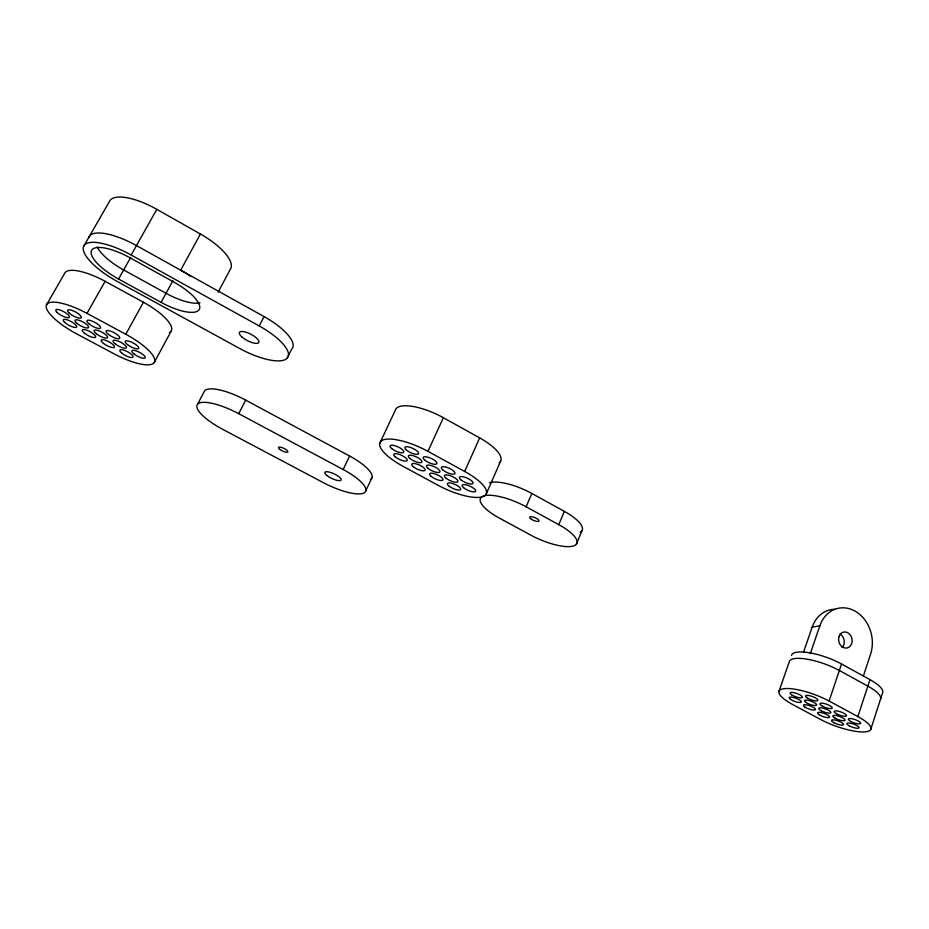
<?xml version="1.0" encoding="UTF-8"?>
<svg xmlns="http://www.w3.org/2000/svg" width="929" height="929" viewBox="0 0 929 929"><rect width="100%" height="100%" fill="white"/><g stroke="black" fill="none" stroke-linecap="round" stroke-linejoin="round"><path stroke-width="1.39" d="M870.74 729.451L882.55 692.929A33.374 9.464 19.2 0 0 869.974 679.656L841.523 663.991A33.444 9.615 19.5 0 0 809.623 652.808A33.444 9.615 19.5 0 0 791.496 655.421M857.873 716.596L829.098 701.035A33.746 8.965 19.8 0 0 784.564 688.61A33.746 8.965 19.8 0 0 792.692 704.53L820.644 719.499A33.665 8.814 19.5 0 0 864.969 731.889A33.665 8.814 19.5 0 0 857.873 716.596L869.974 679.656M863.355 676.103L870.612 654.051A32.585 26.883 77 0 0 854.947 611.061A32.585 26.883 77 0 0 819.854 625.798L812.19 627.133L803.515 652.239M829.098 701.035L841.523 663.991M810.251 653.761L819.854 625.798M778.92 691.536L789.29 661.75A33.502 9.499 19.6 0 1 807.406 659.242A33.502 9.499 19.6 0 1 839.351 670.483L867.849 686.125A33.421 9.348 19.3 0 1 880.483 699.328M576.456 544.069L581.833 530.982M558.793 524.664L526.139 506.793A35.081 10.939 23.3 0 0 482.964 496.225A35.081 10.939 23.3 0 0 499.454 518.15L531.005 535.243A34.849 10.8 22.8 0 0 573.983 545.787A34.849 10.8 22.8 0 0 558.793 524.664L564.344 511.368L531.841 493.462A34.965 11.206 23.3 0 0 489.362 482.859M526.139 506.793L531.841 493.462M486.215 493.996L500.696 461.005M464.674 471.456L427.955 451.355A38.716 12.263 24.6 0 0 381.912 440.532A38.716 12.263 24.6 0 0 402.884 466.219L438.209 485.356A38.368 12.1 24.1 0 0 484.021 496.156A38.368 12.1 24.1 0 0 464.674 471.456L479.666 437.896L443.377 417.713A38.391 12.983 24.7 0 0 395.22 410.479L379.729 443.354M427.955 451.355L443.377 417.713M365.887 490.628L372.111 477.355M343.161 469.517L238.718 413.684A37.23 10.614 26.4 0 0 197.784 403.987A37.23 10.614 26.4 0 0 222.705 429.326L323.257 482.604A36.08 10.3 25.2 0 0 364.423 492.672A36.08 10.3 25.2 0 0 343.161 469.517L349.594 456.023L245.662 400.109A37.102 10.904 26.5 0 0 204.601 390.807L197.622 404.15M287.026 358.339L291.66 349.176A43.628 14.759 27.4 0 0 264.068 316.592L136.458 245.581A45.672 15.166 29.1 0 0 88.963 237.081M238.718 413.684L245.662 400.109M259.214 325.963L131.163 255.01A45.788 14.945 29 0 0 83.807 245.988A45.788 14.945 29 0 0 117.275 281.475L239.531 348.421A43.733 14.539 27.3 0 0 287.282 358.071A43.733 14.539 27.3 0 0 259.214 325.963L264.068 316.592M218.129 292.17L230.229 269.456A44.511 15.898 28.9 0 0 200.42 234.015L156.804 209.339A45.242 16.037 29.6 0 0 109.401 201.547L83.645 246.324M154.156 362.647L171.064 331.316M161.077 302.343A36.347 11.949 28.4 0 0 199.143 309.659A36.347 11.949 28.4 0 0 173.932 282.126L129.758 257.681A36.951 12.054 29 0 0 91.588 250.424A36.951 12.054 29 0 0 118.564 279.037L161.077 302.343L172.899 280.721M200.42 234.015L180.679 270.188A44.929 15.038 28.5 0 1 190.77 276.412M125.798 334.254L87.012 313.375A39.842 11.473 28.3 0 0 46.555 304.724A39.842 11.473 28.3 0 0 76.805 333.952L114.023 353.798A39.273 11.392 27.9 0 0 154.284 362.449A39.273 11.392 27.9 0 0 125.798 334.254L143.438 302.25L105.105 281.313A39.506 12.158 28.7 0 0 64.612 273.44L46.45 304.956M118.564 279.037L130.722 257.368M131.163 255.01L156.804 209.339M87.012 313.375L105.105 281.313M200.014 302.9A36.254 12.135 28.5 0 1 166.024 293.297L123.65 269.967A36.858 12.24 29.1 0 1 97.324 247.044M479.666 437.896A38.054 12.82 24.2 0 1 499.233 462.781M564.344 511.368A34.733 11.055 22.8 0 1 580.207 532.352M839.99 634.019A8.082 6.689 77.1 0 1 842.057 647.606M812.19 627.133A32.329 26.744 77.1 0 1 834.799 609.273M349.594 456.023A35.952 10.579 25.2 0 1 370.416 479.585M143.438 302.25A38.948 12.077 28.3 0 1 169.357 332.745M242.179 337.204A10.927 3.635 27.3 0 0 258.657 342.708A10.927 3.635 27.3 0 0 246.545 332.396A10.927 3.635 27.3 0 0 242.179 337.204M413.219 466.613A7.374 2.311 24.5 0 0 424.82 470.608A7.374 2.311 24.5 0 0 417.423 464.245A7.374 2.311 24.5 0 0 413.219 466.613M427.863 468.228A7.432 2.346 24.3 0 0 439.58 472.257A7.432 2.346 24.3 0 0 432.206 465.859A7.432 2.346 24.3 0 0 427.863 468.228M442.738 469.877A7.49 2.392 24.2 0 0 454.583 473.941A7.49 2.392 24.2 0 0 447.244 467.496A7.49 2.392 24.2 0 0 442.738 469.877M463.536 487.644A7.362 2.311 23.9 0 0 475.23 491.673A7.362 2.311 23.9 0 0 468.111 485.426A7.362 2.311 23.9 0 0 463.536 487.644M448.719 485.879A7.304 2.276 24 0 0 460.285 489.873A7.304 2.276 24 0 0 453.143 483.672A7.304 2.276 24 0 0 448.719 485.879M424.611 459.983A7.525 2.404 24.4 0 0 436.467 464.047A7.525 2.404 24.4 0 0 428.989 457.521A7.525 2.404 24.4 0 0 424.611 459.983M460.738 479.689A7.455 2.369 23.9 0 0 472.559 483.754A7.455 2.369 23.9 0 0 465.348 477.39A7.455 2.369 23.9 0 0 460.738 479.689M445.769 477.97A7.397 2.334 24.1 0 0 457.463 482A7.397 2.334 24.1 0 0 450.228 475.671A7.397 2.334 24.1 0 0 445.769 477.97M431.033 476.275A7.339 2.299 24.3 0 0 442.61 480.27A7.339 2.299 24.3 0 0 435.353 473.987A7.339 2.299 24.3 0 0 431.033 476.275M391.655 448.533A7.502 2.381 24.8 0 0 403.395 452.551A7.502 2.381 24.8 0 0 395.777 445.99A7.502 2.381 24.8 0 0 391.655 448.533M395.278 456.871A7.409 2.322 24.7 0 0 406.879 460.865A7.409 2.322 24.7 0 0 399.365 454.432A7.409 2.322 24.7 0 0 395.278 456.871M406.356 450.019A7.56 2.415 24.7 0 0 418.213 454.084A7.56 2.415 24.7 0 0 410.606 447.476A7.56 2.415 24.7 0 0 406.356 450.019M409.828 458.415A7.467 2.357 24.6 0 0 421.557 462.445A7.467 2.357 24.6 0 0 414.055 455.965A7.467 2.357 24.6 0 0 409.828 458.415M531.318 519.218A5.04 1.579 23 0 0 538.936 521.088A5.04 1.579 23 0 0 532.747 516.861A5.04 1.579 23 0 0 531.318 519.218M833.952 722.727A6.422 1.661 19.6 0 0 843.567 724.655A6.422 1.661 19.6 0 0 835.043 720.056A6.422 1.661 19.6 0 0 833.952 722.727M790.637 699.409A6.445 1.707 20 0 0 801.007 702.312A6.445 1.707 20 0 0 794.167 697.633A6.445 1.707 20 0 0 790.637 699.409M806.941 697.749A6.573 1.765 19.8 0 0 817.543 700.698A6.573 1.765 19.8 0 0 810.634 695.937A6.573 1.765 19.8 0 0 806.941 697.749M836.692 713.867A6.561 1.73 19.5 0 0 846.516 715.783A6.561 1.73 19.5 0 0 837.819 711.08A6.561 1.73 19.5 0 0 836.692 713.867M822.455 706.203A6.561 1.753 19.6 0 0 832.245 708.084A6.561 1.753 19.6 0 0 823.489 703.358A6.561 1.753 19.6 0 0 822.455 706.203M805.849 702.429A6.503 1.73 19.8 0 0 816.336 705.355A6.503 1.73 19.8 0 0 809.496 700.663A6.503 1.73 19.8 0 0 805.849 702.429M804.781 707.004A6.445 1.695 19.8 0 0 815.163 709.919A6.445 1.695 19.8 0 0 808.381 705.285A6.445 1.695 19.8 0 0 804.781 707.004M791.566 694.741A6.515 1.742 19.9 0 0 802.052 697.656A6.515 1.742 19.9 0 0 795.131 692.918A6.515 1.742 19.9 0 0 791.566 694.741M821.213 710.766A6.503 1.719 19.7 0 0 830.898 712.659A6.503 1.719 19.7 0 0 822.235 707.979A6.503 1.719 19.7 0 0 821.213 710.766M835.31 718.338A6.491 1.695 19.5 0 0 845.03 720.265A6.491 1.695 19.5 0 0 836.414 715.609A6.491 1.695 19.5 0 0 835.31 718.338M850.836 721.485A6.549 1.719 19.4 0 0 860.684 723.436A6.549 1.719 19.4 0 0 852.044 718.756A6.549 1.719 19.4 0 0 850.836 721.485M849.315 725.874A6.48 1.684 19.4 0 0 859.058 727.825A6.48 1.684 19.4 0 0 850.499 723.203A6.48 1.684 19.4 0 0 849.315 725.874M819.993 715.237A6.433 1.684 19.7 0 0 829.585 717.13A6.433 1.684 19.7 0 0 821.004 712.508A6.433 1.684 19.7 0 0 819.993 715.237M838.806 637.271A8.14 6.724 77 0 0 847.132 647.966A8.14 6.724 77 0 0 850.174 634.797A8.14 6.724 77 0 0 838.806 637.271M326.903 475.485A9.023 2.578 25.2 0 0 340.838 480.363A9.023 2.578 25.2 0 0 331.27 472.687A9.023 2.578 25.2 0 0 326.903 475.485M279.745 449.322A5.226 1.498 25.8 0 0 287.735 452.098A5.226 1.498 25.8 0 0 281.998 447.569A5.226 1.498 25.8 0 0 279.745 449.322M122.14 353.403A7.467 2.148 27.8 0 0 133.033 357.131A7.467 2.148 27.8 0 0 124.184 350.268A7.467 2.148 27.8 0 0 122.14 353.403M64.577 322.258A7.629 2.172 28.4 0 0 76.259 327.414A7.629 2.172 28.4 0 0 69.176 320.598A7.629 2.172 28.4 0 0 64.577 322.258M68.909 312.794A7.792 2.264 28.5 0 0 80.823 318.055A7.792 2.264 28.5 0 0 73.635 311.041A7.792 2.264 28.5 0 0 68.909 312.794M108.565 334.475A7.676 2.241 28.1 0 0 119.702 338.261A7.676 2.241 28.1 0 0 110.563 331.13A7.676 2.241 28.1 0 0 108.565 334.475M89.439 324.221A7.734 2.253 28.3 0 0 100.576 327.995A7.734 2.253 28.3 0 0 91.297 320.784A7.734 2.253 28.3 0 0 89.439 324.221M76.294 322.7A7.676 2.218 28.3 0 0 88.069 327.891A7.676 2.218 28.3 0 0 81.009 321.028A7.676 2.218 28.3 0 0 76.294 322.7M84.725 333.418A7.583 2.16 28.2 0 0 95.641 337.134A7.583 2.16 28.2 0 0 86.513 330.12A7.583 2.16 28.2 0 0 84.725 333.418M57.11 312.423A7.734 2.218 28.6 0 0 68.932 317.648A7.734 2.218 28.6 0 0 61.72 310.692A7.734 2.218 28.6 0 0 57.11 312.423M96.546 333.941A7.629 2.206 28.1 0 0 107.567 337.691A7.629 2.206 28.1 0 0 98.439 330.619A7.629 2.206 28.1 0 0 96.546 333.941M115.44 344.055A7.571 2.195 27.9 0 0 126.449 347.806A7.571 2.195 27.9 0 0 117.449 340.815A7.571 2.195 27.9 0 0 115.44 344.055M127.563 344.671A7.618 2.241 27.8 0 0 138.676 348.456A7.618 2.241 27.8 0 0 129.688 341.407A7.618 2.241 27.8 0 0 127.563 344.671M134.182 354.088A7.513 2.183 27.7 0 0 145.179 357.851A7.513 2.183 27.7 0 0 136.331 350.93A7.513 2.183 27.7 0 0 134.182 354.088M103.502 343.44A7.525 2.16 28 0 0 114.406 347.167A7.525 2.16 28 0 0 105.418 340.235A7.525 2.16 28 0 0 103.502 343.44"/></g></svg>
